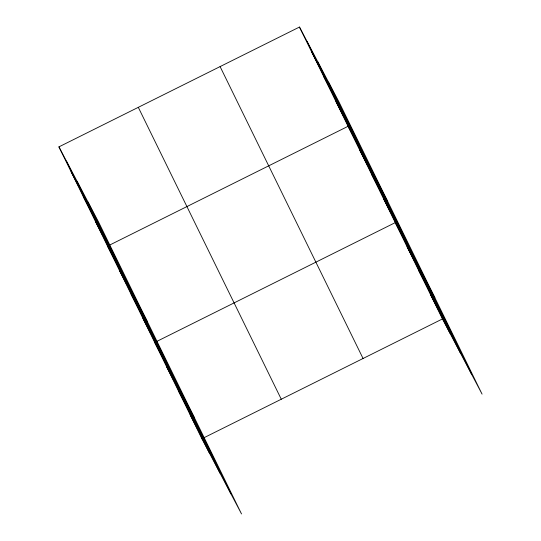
<?xml version="1.0" encoding="UTF-8"?>
<svg xmlns="http://www.w3.org/2000/svg" width="541" height="541" viewBox="0 0 541 541"><rect width="100%" height="100%" fill="white"/><g stroke="black" fill="none" stroke-linecap="round" stroke-linejoin="round"><path stroke-width="0.81" d="M58.928 146.875L98.563 222.053L241.529 513.95L201.894 438.771L58.928 146.875L299.471 27.05L339.106 102.229L482.072 394.125L442.437 318.947L299.471 27.05M109.803 244.992L348.079 126.296L387.714 201.468M156.985 341.317L395.255 222.621L434.896 297.8M201.894 438.771L442.437 318.947M311.623 51.862L319.136 66.11M323.775 76.673L331.288 90.922M335.927 101.485L343.44 115.727M359.873 150.378L367.386 164.62M371.667 174.459L379.18 188.701M383.461 198.54L390.974 212.782M407.055 246.703L414.562 260.945M418.849 270.784L426.355 285.026M430.643 294.865L438.149 309.107M71.081 171.686L78.594 185.935M83.233 196.498L90.746 210.747M95.385 221.31L102.898 235.558M107.537 246.121L147.172 321.3M119.331 270.202L126.844 284.451M131.125 294.284L138.638 308.532M142.919 318.365L150.432 332.614M154.712 342.446L194.354 417.625M166.506 366.528L174.019 380.776M178.307 390.609L185.813 404.857M190.101 414.69L197.607 428.939M328.509 82.117L471.468 374.014M317.581 61.404L460.547 353.3M306.984 41.299L449.95 333.188M220.092 66.59L363.058 358.487M138.307 107.334L281.273 399.231M87.96 201.949L230.926 493.845M77.038 181.228L220.004 473.125M66.442 161.123L209.408 453.02"/></g></svg>
